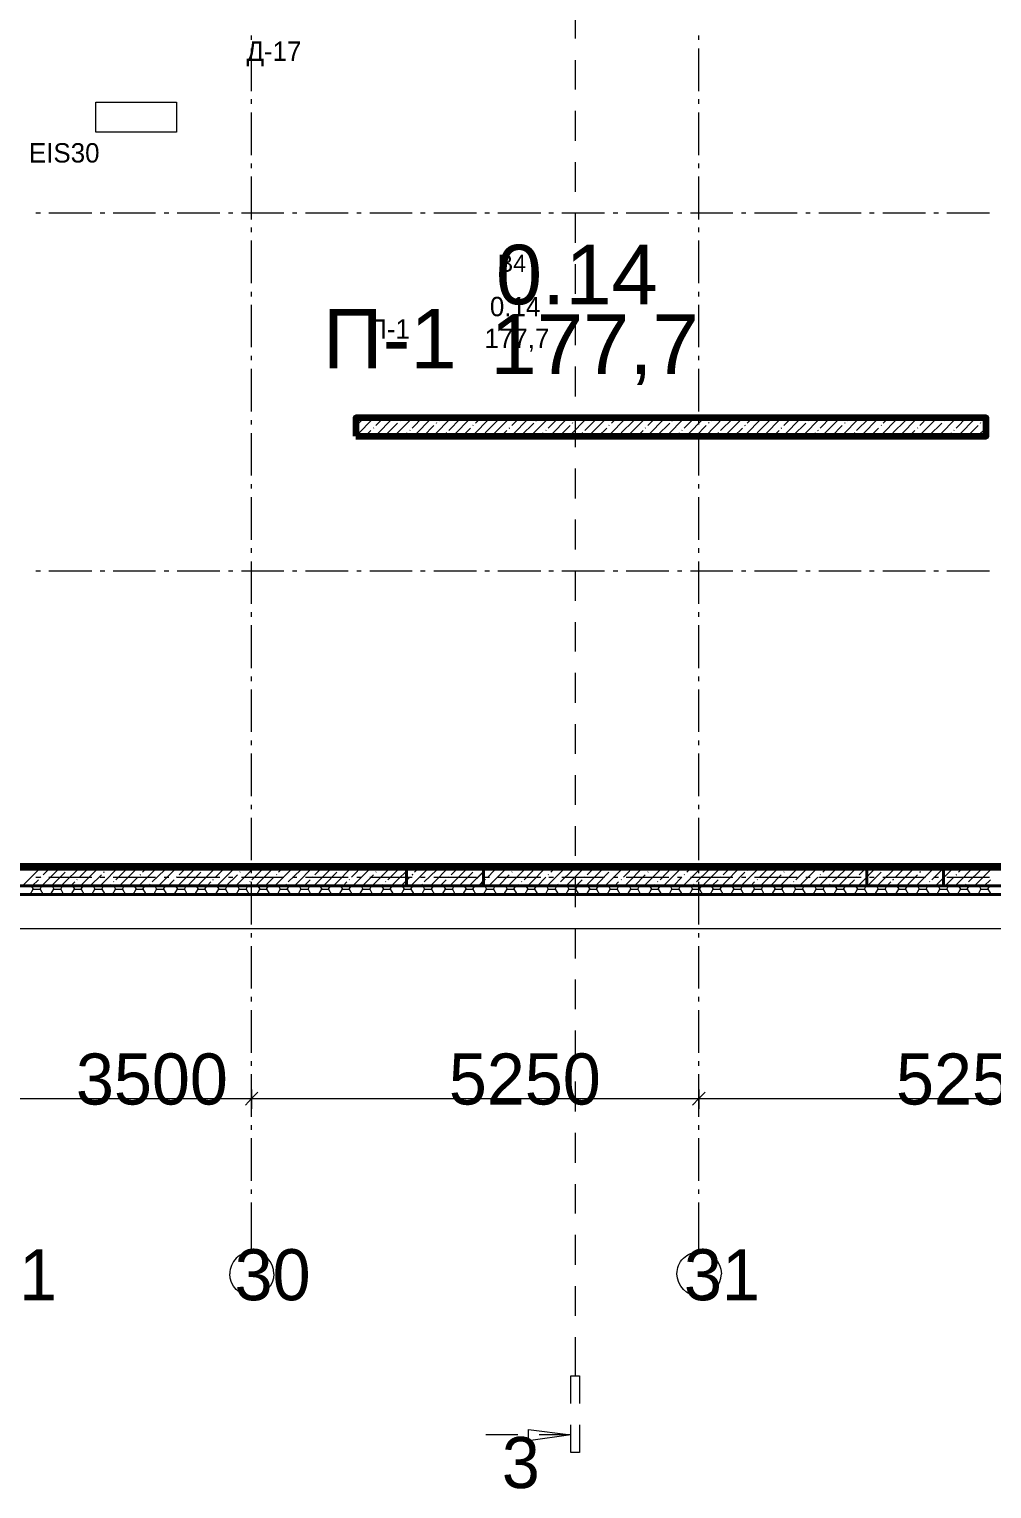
# Model space of a CAD drawing. Header units: millimetres. Extents: x -249154 to 415037, y -45458 to 354837.
# Drawn here: x -121955 to -110646, y -5676 to 11477 of the extents above; entities that cross this region are included whole.
import ezdxf

# ---------------------------------------------------------------- set-up
doc = ezdxf.new("R2010")
doc.units = ezdxf.units.MM
for name, color, linetype, lineweight in [('518 подвал шпакл базовая', 5, 'Continuous', 60), ('522 подвал шпакл финишная', 3, 'Continuous', 60), ('696 покраска подвал', 211, 'Continuous', 120)]:
    doc.layers.add(name, color=color, linetype=linetype, lineweight=lineweight)
doc.layers.add('PDF _Текст', color=7, linetype='Continuous')
doc.styles.get("Standard").update_dxf_attribs({"font": 'arial.ttf'})

msp = doc.modelspace()

# ---------------------------------------------------------------- linework, layer by layer
at = {"lineweight": 9}
for points in [[(-145261.6, 8666.1), (-141207.4, 8666.1), (-141207.4, 909.4), (-104461.4, 909.4), (-104461.4, 23425.5), (-109621.2, 23425.5), (-118310, 23425.5), (-136505.1, 23425.5), (-136505.1, 29131.9), (-145320.9, 29131.9), (-145320.9, 28729.4)], [(-127358.8, 22925.6), (-104961.2, 22925.6), (-104961.2, 1409.2), (-140716, 1409.2)], [(-115539.4, 11716.3), (-115539.4, 11368.9)], [(-119343.6, 11351.9), (-119343.6, 11402.8)], [(-114086.3, 11351.9), (-114086.3, 11402.8)], [(-119343.6, 10750.4), (-119343.6, 11250.3)], [(-114086.3, 10750.4), (-114086.3, 11250.3)], [(-115539.4, 11114.7), (-115539.4, 10767.3)], [(-119343.6, 10597.9), (-119343.6, 10653)], [(-114086.3, 10597.9), (-114086.3, 10653)], [(-119343.6, 9996.3), (-119343.6, 10496.2)], [(-115539.4, 10517.4), (-115539.4, 10165.8)], [(-114086.3, 9996.3), (-114086.3, 10496.2)], [(-119343.6, 9843.8), (-119343.6, 9898.9)], [(-115539.4, 9915.8), (-115539.4, 9564.2)], [(-114086.3, 9843.8), (-114086.3, 9898.9)], [(-119343.6, 9242.2), (-119343.6, 9746.4)], [(-114086.3, 9242.2), (-114086.3, 9746.4)], [(-121877, 9318.5), (-121821.9, 9318.5)], [(-121724.5, 9318.5), (-121220.3, 9318.5)], [(-121122.9, 9318.5), (-121067.8, 9318.5)], [(-120970.4, 9318.5), (-120470.5, 9318.5)], [(-120368.8, 9318.5), (-120313.7, 9318.5)], [(-120216.3, 9318.5), (-119716.4, 9318.5)], [(-119614.8, 9318.5), (-119563.9, 9318.5)], [(-119462.2, 9318.5), (-118962.4, 9318.5)], [(-118860.7, 9318.5), (-118809.8, 9318.5)], [(-118708.2, 9318.5), (-118208.3, 9318.5)], [(-118106.6, 9318.5), (-118055.8, 9318.5)], [(-117954.1, 9318.5), (-117454.2, 9318.5)], [(-117356.8, 9318.5), (-117301.7, 9318.5)], [(-117200, 9318.5), (-116700.1, 9318.5)], [(-116602.7, 9318.5), (-116547.6, 9318.5)], [(-116450.2, 9318.5), (-115946.1, 9318.5)], [(-115848.6, 9318.5), (-115793.6, 9318.5)], [(-115696.1, 9318.5), (-115196.2, 9318.5)], [(-115539.4, 9314.3), (-115539.4, 8966.9)], [(-115094.6, 9318.5), (-115039.5, 9318.5)], [(-114942.1, 9318.5), (-114442.2, 9318.5)], [(-114340.5, 9318.5), (-114289.7, 9318.5)], [(-114188, 9318.5), (-113688.1, 9318.5)], [(-113586.4, 9318.5), (-113535.6, 9318.5)], [(-113433.9, 9318.5), (-112934, 9318.5)], [(-112832.4, 9318.5), (-112781.5, 9318.5)], [(-112679.9, 9318.5), (-112180, 9318.5)], [(-112082.5, 9318.5), (-112027.5, 9318.5)], [(-111925.8, 9318.5), (-111425.9, 9318.5)], [(-111328.5, 9318.5), (-111273.4, 9318.5)], [(-111176, 9318.5), (-110671.8, 9318.5)], [(-119343.6, 9089.7), (-119343.6, 9144.8)], [(-114086.3, 9089.7), (-114086.3, 9144.8)], [(-119343.6, 8492.4), (-119343.6, 8992.3)], [(-114086.3, 8492.4), (-114086.3, 8992.3)], [(-115539.4, 8716.9), (-115539.4, 8365.3)], [(-119343.6, 8335.7), (-119343.6, 8390.7)], [(-119343.6, 7738.3), (-119343.6, 8238.2)], [(-114086.3, 8335.7), (-114086.3, 8390.7)], [(-114086.3, 7738.3), (-114086.3, 8238.2)], [(-115539.4, 8115.4), (-115539.4, 7763.8)], [(-119343.6, 7585.8), (-119343.6, 7636.7)], [(-114086.3, 7585.8), (-114086.3, 7636.7)], [(-119343.6, 6984.3), (-119343.6, 7484.2)], [(-115539.4, 7513.8), (-115539.4, 7162.2)], [(-114086.3, 6984.3), (-114086.3, 7484.2)], [(-119343.6, 6831.8), (-119343.6, 6882.6)], [(-118119.3, 6696.2), (-117899, 6916.5)], [(-118119.3, 6810.6), (-118055.8, 6874.1)], [(-118026.1, 6903.8), (-118021.9, 6908)], [(-117890.6, 6696.2), (-117670.3, 6916.5)], [(-117882.1, 6819.1), (-117784.7, 6916.5)], [(-117666, 6696.2), (-117445.7, 6916.5)], [(-117598.3, 6874.1), (-117594, 6878.4)], [(-117568.6, 6903.8), (-117560.1, 6916.5)], [(-117454.2, 6789.4), (-117331.4, 6916.5)], [(-117437.3, 6696.2), (-117217, 6916.5)], [(-117208.5, 6696.2), (-116988.2, 6916.5)], [(-117140.7, 6874.1), (-117102.6, 6916.5)], [(-117026.3, 6759.8), (-116886.5, 6903.8)], [(-116979.7, 6696.2), (-116759.5, 6916.5)], [(-116751, 6696.2), (-116530.7, 6916.5)], [(-116712.9, 6848.7), (-116645.1, 6916.5)], [(-116598.5, 6734.3), (-116458.7, 6874.1)], [(-116522.2, 6696.2), (-116301.9, 6916.5)], [(-116429, 6903.8), (-116424.8, 6908)], [(-116293.5, 6696.2), (-116073.2, 6916.5)], [(-116285, 6819.1), (-116187.5, 6916.5)], [(-116064.7, 6696.2), (-115844.4, 6916.5)], [(-116001.2, 6874.1), (-115996.9, 6878.4)], [(-115971.5, 6903.8), (-115958.8, 6916.5)], [(-115857.1, 6789.4), (-115730, 6916.5)], [(-115840.2, 6696.2), (-115619.9, 6916.5)], [(-115611.4, 6696.2), (-115391.1, 6916.5)], [(-115543.6, 6874.1), (-115505.5, 6916.5)], [(-115539.4, 6912.3), (-115539.4, 6564.9)], [(-115429.2, 6759.8), (-115285.2, 6903.8)], [(-115382.6, 6696.2), (-115162.4, 6916.5)], [(-115153.9, 6696.2), (-114933.6, 6916.5)], [(-115115.8, 6848.7), (-115048, 6916.5)], [(-115001.4, 6734.3), (-114857.3, 6874.1)], [(-114925.1, 6696.2), (-114704.8, 6916.5)], [(-114831.9, 6903.8), (-114823.4, 6908)], [(-114696.4, 6696.2), (-114476.1, 6916.5)], [(-114687.9, 6819.1), (-114590.4, 6916.5)], [(-114467.6, 6696.2), (-114247.3, 6916.5)], [(-114404, 6874.1), (-114395.6, 6878.4)], [(-114374.4, 6903.8), (-114361.7, 6916.5)], [(-114260, 6789.4), (-114132.9, 6916.5)], [(-114238.8, 6696.2), (-114018.5, 6916.5)], [(-114086.3, 6831.8), (-114086.3, 6882.6)], [(-114010.1, 6696.2), (-113794, 6916.5)], [(-113946.5, 6874.1), (-113904.2, 6916.5)], [(-113832.1, 6759.8), (-113688.1, 6903.8)], [(-113785.5, 6696.2), (-113565.3, 6916.5)], [(-113556.8, 6696.2), (-113336.5, 6916.5)], [(-113518.7, 6848.7), (-113450.9, 6916.5)], [(-113404.3, 6734.3), (-113260.2, 6874.1)], [(-113328, 6696.2), (-113107.7, 6916.5)], [(-113230.6, 6903.8), (-113226.3, 6908)], [(-113099.3, 6696.2), (-112879, 6916.5)], [(-113090.8, 6819.1), (-112993.3, 6916.5)], [(-112870.5, 6696.2), (-112650.2, 6916.5)], [(-112802.7, 6874.1), (-112798.5, 6878.4)], [(-112777.3, 6903.8), (-112764.6, 6916.5)], [(-112662.9, 6789.4), (-112535.8, 6916.5)], [(-112641.7, 6696.2), (-112421.4, 6916.5)], [(-112413, 6696.2), (-112192.7, 6916.5)], [(-112349.4, 6874.1), (-112307.1, 6916.5)], [(-112235, 6759.8), (-112091, 6903.8)], [(-112184.2, 6696.2), (-111963.9, 6916.5)], [(-111959.7, 6696.2), (-111739.4, 6916.5)], [(-111921.6, 6848.7), (-111853.8, 6916.5)], [(-111807.2, 6734.3), (-111663.1, 6874.1)], [(-111730.9, 6696.2), (-111510.6, 6916.5)], [(-111633.5, 6903.8), (-111629.2, 6908)], [(-111502.2, 6696.2), (-111281.9, 6916.5)], [(-111493.7, 6819.1), (-111396.2, 6916.5)], [(-111273.4, 6696.2), (-111053.1, 6916.5)], [(-111205.6, 6874.1), (-111201.4, 6878.4)], [(-111180.2, 6903.8), (-111167.5, 6916.5)], [(-111065.8, 6789.4), (-110938.7, 6916.5)], [(-111044.6, 6696.2), (-110824.3, 6916.5)], [(-110748.1, 6874.1), (-110714.2, 6908)], [(-119343.6, 6230.2), (-119343.6, 6730.1)], [(-118004.9, 6696.2), (-117941.4, 6759.8)], [(-117911.7, 6789.4), (-117907.5, 6793.6)], [(-117767.7, 6704.7), (-117627.9, 6848.7)], [(-117551.7, 6696.2), (-117513.5, 6734.3)], [(-117483.9, 6759.8), (-117479.6, 6764)], [(-117322.9, 6696.2), (-117200, 6819.1)], [(-117170.4, 6848.7), (-117166.1, 6853)], [(-117094.1, 6696.2), (-117085.7, 6704.7)], [(-117056, 6734.3), (-117051.8, 6738.6)], [(-116865.4, 6696.2), (-116772.2, 6789.4)], [(-116742.5, 6819.1), (-116738.3, 6823.3)], [(-116628.1, 6704.7), (-116623.9, 6708.9)], [(-116407.8, 6696.2), (-116344.3, 6759.8)], [(-116314.6, 6789.4), (-116310.4, 6793.6)], [(-116170.6, 6704.7), (-116026.6, 6848.7)], [(-115950.3, 6696.2), (-115916.4, 6734.3)], [(-115886.8, 6759.8), (-115882.5, 6764)], [(-115725.8, 6696.2), (-115598.7, 6819.1)], [(-115573.3, 6848.7), (-115569, 6853)], [(-115497, 6696.2), (-115488.6, 6704.7)], [(-115458.9, 6734.3), (-115454.7, 6738.6)], [(-115268.3, 6696.2), (-115170.8, 6789.4)], [(-115145.4, 6819.1), (-115141.2, 6823.3)], [(-115031, 6704.7), (-115026.8, 6708.9)], [(-114810.7, 6696.2), (-114743, 6759.8)], [(-114717.5, 6789.4), (-114713.3, 6793.6)], [(-114573.5, 6704.7), (-114429.5, 6848.7)], [(-114353.2, 6696.2), (-114315.1, 6734.3)], [(-114289.7, 6759.8), (-114285.4, 6764)], [(-114124.5, 6696.2), (-114001.6, 6819.1)], [(-114086.3, 6230.2), (-114086.3, 6730.1)], [(-113976.2, 6848.7), (-113967.7, 6853)], [(-113899.9, 6696.2), (-113887.2, 6704.7)], [(-113861.8, 6734.3), (-113853.3, 6738.6)], [(-113671.2, 6696.2), (-113573.7, 6789.4)], [(-113548.3, 6819.1), (-113539.8, 6823.3)], [(-113433.9, 6704.7), (-113425.5, 6708.9)], [(-113213.6, 6696.2), (-113145.9, 6759.8)], [(-113120.4, 6789.4), (-113112, 6793.6)], [(-112976.4, 6704.7), (-112832.4, 6848.7)], [(-112756.1, 6696.2), (-112718, 6734.3)], [(-112688.3, 6759.8), (-112684.1, 6764)], [(-112527.3, 6696.2), (-112404.5, 6819.1)], [(-112374.8, 6848.7), (-112370.6, 6853)], [(-112298.6, 6696.2), (-112290.1, 6704.7)], [(-112260.5, 6734.3), (-112256.2, 6738.6)], [(-112069.8, 6696.2), (-111976.6, 6789.4)], [(-111947, 6819.1), (-111942.7, 6823.3)], [(-111832.6, 6704.7), (-111828.4, 6708.9)], [(-111616.5, 6696.2), (-111548.8, 6759.8)], [(-111519.1, 6789.4), (-111514.9, 6793.6)], [(-111379.3, 6704.7), (-111235.3, 6848.7)], [(-111159, 6696.2), (-111120.9, 6734.3)], [(-111091.2, 6759.8), (-111087, 6764)], [(-110930.2, 6696.2), (-110807.4, 6819.1)], [(-110815.9, 6696.2), (-110714.2, 6793.6)], [(-110777.7, 6848.7), (-110773.5, 6853)], [(-115539.4, 6314.9), (-115539.4, 5963.3)], [(-119343.6, 6077.7), (-119343.6, 6128.5)], [(-114086.3, 6077.7), (-114086.3, 6128.5)], [(-119343.6, 5476.1), (-119343.6, 5976)], [(-114086.3, 5476.1), (-114086.3, 5976)], [(-115539.4, 5713.4), (-115539.4, 5361.8)], [(-119343.6, 5323.6), (-119343.6, 5378.7)], [(-114086.3, 5323.6), (-114086.3, 5378.7)], [(-119343.6, 4722.1), (-119343.6, 5222)], [(-114086.3, 4722.1), (-114086.3, 5222)], [(-121877, 5111.8), (-121821.9, 5111.8)], [(-121724.5, 5111.8), (-121220.3, 5111.8)], [(-121122.9, 5111.8), (-121067.8, 5111.8)], [(-120970.4, 5111.8), (-120470.5, 5111.8)], [(-120368.8, 5111.8), (-120313.7, 5111.8)], [(-120216.3, 5111.8), (-119716.4, 5111.8)], [(-119614.8, 5111.8), (-119563.9, 5111.8)], [(-119462.2, 5111.8), (-118962.4, 5111.8)], [(-118860.7, 5111.8), (-118809.8, 5111.8)], [(-118708.2, 5111.8), (-118208.3, 5111.8)], [(-118106.6, 5111.8), (-118055.8, 5111.8)], [(-117954.1, 5111.8), (-117454.2, 5111.8)], [(-117356.8, 5111.8), (-117301.7, 5111.8)], [(-117200, 5111.8), (-116700.1, 5111.8)], [(-116602.7, 5111.8), (-116547.6, 5111.8)], [(-116450.2, 5111.8), (-115946.1, 5111.8)], [(-115848.6, 5111.8), (-115793.6, 5111.8)], [(-115696.1, 5111.8), (-115196.2, 5111.8)], [(-115539.4, 5111.8), (-115539.4, 4760.2)], [(-115094.6, 5111.8), (-115039.5, 5111.8)], [(-114942.1, 5111.8), (-114442.2, 5111.8)], [(-114340.5, 5111.8), (-114289.7, 5111.8)], [(-114188, 5111.8), (-113688.1, 5111.8)], [(-113586.4, 5111.8), (-113535.6, 5111.8)], [(-113433.9, 5111.8), (-112934, 5111.8)], [(-112832.4, 5111.8), (-112781.5, 5111.8)], [(-112679.9, 5111.8), (-112180, 5111.8)], [(-112082.5, 5111.8), (-112027.5, 5111.8)], [(-111925.8, 5111.8), (-111425.9, 5111.8)], [(-111328.5, 5111.8), (-111273.4, 5111.8)], [(-111176, 5111.8), (-110671.8, 5111.8)], [(-119343.6, 4569.6), (-119343.6, 4624.6)], [(-119343.6, 3968), (-119343.6, 4472.1)], [(-115539.4, 4510.3), (-115539.4, 4162.9)], [(-114086.3, 4569.6), (-114086.3, 4624.6)], [(-114086.3, 3968), (-114086.3, 4472.1)], [(-119343.6, 3815.5), (-119343.6, 3870.6)], [(-115539.4, 3912.9), (-115539.4, 3561.3)], [(-114086.3, 3815.5), (-114086.3, 3870.6)], [(-119343.6, 3218.2), (-119343.6, 3718.1)], [(-114086.3, 3218.2), (-114086.3, 3718.1)], [(-115539.4, 3311.4), (-115539.4, 2959.8)], [(-119343.6, 3061.4), (-119343.6, 3116.5)], [(-114086.3, 3061.4), (-114086.3, 3116.5)], [(-119343.6, 2464.1), (-119343.6, 2964)], [(-114086.3, 2464.1), (-114086.3, 2964)], [(-115539.4, 2709.8), (-115539.4, 2362.4)], [(-119343.6, 2311.6), (-119343.6, 2362.4)], [(-114086.3, 2311.6), (-114086.3, 2362.4)], [(-119343.6, 1710), (-119343.6, 2209.9)], [(-115539.4, 2112.5), (-115539.4, 1760.9)], [(-114086.3, 1710), (-114086.3, 2209.9)], [(-121783.8, 1659.2), (-122033.7, 1409.2), (-122025.2, 1422)], [(-121936.3, 1625.3), (-121932, 1629.5)], [(-121906.6, 1655), (-121898.1, 1659.2)], [(-121804.9, 1409.2), (-121555, 1659.2)], [(-121792.2, 1540.6), (-121669.4, 1659.2)], [(-121677.9, 1426.2), (-121533.8, 1570.2)], [(-121580.4, 1409.2), (-121326.2, 1659.2)], [(-121508.4, 1595.6), (-121504.2, 1599.9)], [(-121478.7, 1625.3), (-121440.6, 1659.2)], [(-121364.4, 1510.9), (-121220.3, 1655)], [(-121351.7, 1409.2), (-121101.7, 1659.2)], [(-121122.9, 1409.2), (-120872.9, 1659.2)], [(-121080.5, 1570.2), (-121072.1, 1574.5)], [(-121050.9, 1595.6), (-120987.3, 1659.2)], [(-120936.5, 1481.3), (-120792.5, 1625.3)], [(-120894.1, 1409.2), (-120644.2, 1659.2)], [(-120767, 1655), (-120758.6, 1659.2)], [(-120665.4, 1409.2), (-120415.4, 1659.2)], [(-120652.7, 1540.6), (-120644.2, 1544.8)], [(-120623, 1570.2), (-120529.8, 1659.2)], [(-120508.6, 1455.8), (-120364.6, 1595.6)], [(-120436.6, 1409.2), (-120186.7, 1659.2)], [(-120334.9, 1625.3), (-120330.7, 1629.5)], [(-120309.5, 1655), (-120301, 1659.2)], [(-120207.8, 1409.2), (-119957.9, 1659.2)], [(-120195.1, 1540.6), (-120072.3, 1659.2)], [(-120080.7, 1426.2), (-119936.7, 1570.2)], [(-119979.1, 1409.2), (-119729.1, 1659.2)], [(-119907.1, 1595.6), (-119902.8, 1599.9)], [(-119881.6, 1625.3), (-119843.5, 1659.2)], [(-119767.3, 1510.9), (-119623.2, 1655)], [(-119750.3, 1409.2), (-119500.4, 1659.2)], [(-119525.8, 1409.2), (-119275.8, 1659.2)], [(-119479.2, 1570.2), (-119475, 1574.5)], [(-119453.8, 1595.6), (-119386, 1659.2)], [(-119343.6, 1557.5), (-119343.6, 1608.4)], [(-119339.4, 1481.3), (-119195.4, 1625.3)], [(-119297, 1409.2), (-119047.1, 1659.2)], [(-119165.7, 1655), (-119161.5, 1659.2)], [(-119068.3, 1409.2), (-118818.3, 1659.2)], [(-119051.3, 1540.6), (-119047.1, 1544.8)], [(-119025.9, 1570.2), (-118932.7, 1659.2)], [(-118911.5, 1455.8), (-118767.5, 1595.6)], [(-118839.5, 1409.2), (-118589.6, 1659.2)], [(-118737.8, 1625.3), (-118733.6, 1629.5)], [(-118712.4, 1655), (-118703.9, 1659.2)], [(-118610.7, 1409.2), (-118360.8, 1659.2)], [(-118598, 1540.6), (-118475.2, 1659.2)], [(-118483.6, 1426.2), (-118339.6, 1570.2)], [(-118382, 1409.2), (-118132, 1659.2)], [(-118310, 1595.6), (-118305.7, 1599.9)], [(-118284.5, 1625.3), (-118246.4, 1659.2)], [(-118170.2, 1510.9), (-118026.1, 1655)], [(-118153.2, 1409.2), (-117903.3, 1659.2)], [(-117924.5, 1409.2), (-117674.5, 1659.2)], [(-117882.1, 1570.2), (-117877.9, 1574.5)], [(-117856.7, 1595.6), (-117788.9, 1659.2)], [(-117742.3, 1481.3), (-117598.3, 1625.3)], [(-117522, 1587.2), (-117445.7, 1659.2), (-117699.9, 1409.2)], [(-117568.6, 1655), (-117564.4, 1659.2)], [(-116534.9, 1659.2), (-116784.9, 1409.2), (-116619.7, 1574.5)], [(-116568.8, 1510.9), (-116429, 1655)], [(-116556.1, 1409.2), (-116306.2, 1659.2)], [(-116327.3, 1409.2), (-116077.4, 1659.2)], [(-116285, 1570.2), (-116280.7, 1574.5)], [(-116255.3, 1595.6), (-116191.8, 1659.2)], [(-116140.9, 1481.3), (-116001.2, 1625.3)], [(-116098.6, 1409.2), (-115848.6, 1659.2)], [(-115971.5, 1655), (-115967.3, 1659.2)], [(-115869.8, 1409.2), (-115619.9, 1659.2)], [(-115857.1, 1540.6), (-115852.9, 1544.8)], [(-115827.5, 1570.2), (-115734.3, 1659.2)], [(-115713.1, 1455.8), (-115573.3, 1595.6)], [(-115645.3, 1409.2), (-115395.4, 1659.2)], [(-115543.6, 1625.3), (-115539.4, 1629.5)], [(-115514, 1655), (-115505.5, 1659.2)], [(-115416.5, 1409.2), (-115166.6, 1659.2)], [(-115399.6, 1540.6), (-115281, 1659.2)], [(-115285.2, 1426.2), (-115145.4, 1570.2)], [(-115187.8, 1409.2), (-114937.8, 1659.2)], [(-115115.8, 1595.6), (-115111.5, 1599.9)], [(-115086.1, 1625.3), (-115052.2, 1659.2)], [(-114971.7, 1510.9), (-114831.9, 1655)], [(-114959, 1409.2), (-114709.1, 1659.2)], [(-114730.2, 1409.2), (-114480.3, 1659.2)], [(-114687.9, 1570.2), (-114683.6, 1574.5)], [(-114658.2, 1595.6), (-114594.7, 1659.2)], [(-114543.8, 1481.3), (-114404, 1625.3)], [(-114501.5, 1409.2), (-114251.5, 1659.2)], [(-114374.4, 1655), (-114370.2, 1659.2)], [(-114272.7, 1409.2), (-114022.8, 1659.2)], [(-114260, 1540.6), (-114255.8, 1544.8)], [(-114230.4, 1570.2), (-114137.2, 1659.2)], [(-114116, 1455.8), (-113976.2, 1595.6)], [(-114086.3, 1557.5), (-114086.3, 1608.4)], [(-114044, 1409.2), (-113794, 1659.2)], [(-113946.5, 1625.3), (-113942.3, 1629.5)], [(-113916.9, 1655), (-113908.4, 1659.2)], [(-113819.4, 1409.2), (-113569.5, 1659.2)], [(-113802.5, 1540.6), (-113679.6, 1659.2)], [(-113688.1, 1426.2), (-113548.3, 1570.2)], [(-113590.7, 1409.2), (-113340.7, 1659.2)], [(-113518.7, 1595.6), (-113514.4, 1599.9)], [(-113489, 1625.3), (-113455.1, 1659.2)], [(-113374.6, 1510.9), (-113230.6, 1655)], [(-113361.9, 1409.2), (-113112, 1659.2)], [(-113133.1, 1409.2), (-112883.2, 1659.2)], [(-113090.8, 1570.2), (-113086.5, 1574.5)], [(-113061.1, 1595.6), (-112997.6, 1659.2)], [(-112946.7, 1481.3), (-112802.7, 1625.3)], [(-112904.4, 1409.2), (-112654.4, 1659.2)], [(-112777.3, 1655), (-112773.1, 1659.2)], [(-112675.6, 1409.2), (-112425.7, 1659.2)], [(-112662.9, 1540.6), (-112658.7, 1544.8)], [(-112633.3, 1570.2), (-112540.1, 1659.2)], [(-112518.9, 1455.8), (-112374.8, 1595.6)], [(-112446.9, 1409.2), (-112196.9, 1659.2)], [(-112349.4, 1625.3), (-112345.2, 1629.5)], [(-112319.8, 1655), (-112311.3, 1659.2)], [(-112116.4, 1515.2), (-111968.2, 1659.2), (-112218.1, 1409.2)], [(-112116.4, 1629.5), (-112082.5, 1659.2), (-112205.4, 1540.6)], [(-111205.6, 1625.3), (-111349.6, 1481.3), (-111214.1, 1616.8)], [(-111057.3, 1659.2), (-111307.3, 1409.2), (-111214.1, 1502.4)], [(-111180.2, 1655), (-111171.7, 1659.2)], [(-111078.5, 1409.2), (-110828.6, 1659.2)], [(-111065.8, 1540.6), (-111057.3, 1544.8)], [(-111036.2, 1570.2), (-110943, 1659.2)], [(-110921.8, 1455.8), (-110777.7, 1595.6)], [(-110849.8, 1409.2), (-110599.8, 1659.2)], [(-110748.1, 1625.3), (-110743.8, 1629.5)], [(-110722.7, 1655), (-110714.2, 1659.2)], [(-121932, 1409.2), (-121906.6, 1371.1), (-121826.1, 1371.1), (-121792.2, 1307.6)], [(-121919.3, 1409.2), (-121847.3, 1481.3)], [(-121877, 1510.9), (-121821.9, 1510.9)], [(-121826.1, 1371.1), (-121804.9, 1409.2)], [(-121821.9, 1510.9), (-121817.6, 1515.2)], [(-121724.5, 1510.9), (-121220.3, 1510.9)], [(-121686.3, 1409.2), (-121665.1, 1371.1), (-121584.7, 1371.1), (-121550.8, 1307.6)], [(-121584.7, 1371.1), (-121563.5, 1409.2)], [(-121466, 1409.2), (-121419.4, 1455.8)], [(-121444.9, 1409.2), (-121423.7, 1371.1), (-121343.2, 1371.1), (-121309.3, 1307.6)], [(-121394, 1481.3), (-121389.8, 1485.5)], [(-121343.2, 1371.1), (-121322, 1409.2)], [(-121237.3, 1409.2), (-121105.9, 1540.6)], [(-121203.4, 1409.2), (-121182.2, 1371.1), (-121101.7, 1371.1), (-121063.6, 1307.6)], [(-121122.9, 1510.9), (-121067.8, 1510.9)], [(-121101.7, 1371.1), (-121080.5, 1409.2)], [(-121008.5, 1409.2), (-120991.6, 1426.2)], [(-120970.4, 1510.9), (-120470.5, 1510.9)], [(-120966.1, 1455.8), (-120961.9, 1460.1)], [(-120961.9, 1409.2), (-120940.7, 1371.1), (-120860.2, 1371.1), (-120822.1, 1307.6)], [(-120860.2, 1371.1), (-120839.1, 1409.2)], [(-120779.7, 1409.2), (-120678.1, 1510.9)], [(-120720.4, 1409.2), (-120699.3, 1371.1), (-120618.8, 1371.1), (-120580.6, 1307.6)], [(-120618.8, 1371.1), (-120597.6, 1409.2)], [(-120538.3, 1426.2), (-120534, 1430.4)], [(-120479, 1409.2), (-120457.8, 1371.1), (-120377.3, 1371.1), (-120339.2, 1307.6)], [(-120377.3, 1371.1), (-120351.9, 1409.2)], [(-120368.8, 1510.9), (-120313.7, 1510.9)], [(-120322.2, 1409.2), (-120250.2, 1481.3)], [(-120237.5, 1409.2), (-120212.1, 1371.1), (-120131.6, 1371.1), (-120097.7, 1307.6)], [(-120224.8, 1510.9), (-120216.3, 1515.2)], [(-120216.3, 1510.9), (-119716.4, 1510.9)], [(-120131.6, 1371.1), (-120110.4, 1409.2)], [(-119991.8, 1409.2), (-119970.6, 1371.1), (-119890.1, 1371.1), (-119856.2, 1307.6)], [(-119890.1, 1371.1), (-119868.9, 1409.2)], [(-119864.7, 1409.2), (-119822.3, 1455.8)], [(-119796.9, 1481.3), (-119788.4, 1485.5)], [(-119750.3, 1409.2), (-119729.1, 1371.1), (-119648.6, 1371.1), (-119614.8, 1307.6)], [(-119648.6, 1371.1), (-119627.5, 1409.2)], [(-119640.2, 1409.2), (-119508.8, 1540.6)], [(-119614.8, 1510.9), (-119563.9, 1510.9)], [(-119508.8, 1409.2), (-119487.7, 1371.1), (-119407.2, 1371.1), (-119369, 1307.6)], [(-119462.2, 1510.9), (-118962.4, 1510.9)], [(-119411.4, 1409.2), (-119394.5, 1426.2)], [(-119407.2, 1371.1), (-119386, 1409.2)], [(-119364.8, 1455.8), (-119360.6, 1460.1)], [(-119343.6, 956), (-119343.6, 1455.8)], [(-119267.4, 1409.2), (-119246.2, 1371.1), (-119165.7, 1371.1), (-119127.6, 1307.6)], [(-119182.6, 1409.2), (-119081, 1510.9)], [(-119165.7, 1371.1), (-119144.5, 1409.2)], [(-119025.9, 1409.2), (-119004.7, 1371.1), (-118924.2, 1371.1), (-118886.1, 1307.6)], [(-118936.9, 1426.2), (-118932.7, 1430.4)], [(-118924.2, 1371.1), (-118898.8, 1409.2)], [(-118860.7, 1510.9), (-118809.8, 1510.9)], [(-118784.4, 1409.2), (-118763.2, 1371.1), (-118678.5, 1371.1), (-118644.6, 1307.6)], [(-118725.1, 1409.2), (-118653.1, 1481.3)], [(-118708.2, 1510.9), (-118208.3, 1510.9)], [(-118678.5, 1371.1), (-118657.3, 1409.2)], [(-118623.4, 1510.9), (-118619.2, 1515.2)], [(-118543, 1409.2), (-118517.5, 1371.1), (-118437, 1371.1), (-118403.2, 1307.6)], [(-118437, 1371.1), (-118415.9, 1409.2)], [(-118297.2, 1409.2), (-118276.1, 1371.1), (-118195.6, 1371.1), (-118161.7, 1307.6)], [(-118267.6, 1409.2), (-118225.2, 1455.8)], [(-118195.6, 1481.3), (-118191.3, 1485.5)], [(-118195.6, 1371.1), (-118174.4, 1409.2)], [(-118106.6, 1510.9), (-118055.8, 1510.9)], [(-118055.8, 1409.2), (-118034.6, 1371.1), (-117954.1, 1371.1), (-117920.2, 1307.6)], [(-118038.8, 1409.2), (-117911.7, 1540.6)], [(-117954.1, 1510.9), (-117454.2, 1510.9)], [(-117954.1, 1371.1), (-117932.9, 1409.2)], [(-117814.3, 1409.2), (-117793.1, 1371.1), (-117712.6, 1371.1), (-117674.5, 1307.6)], [(-117810.1, 1409.2), (-117797.4, 1426.2)], [(-117767.7, 1455.8), (-117763.5, 1460.1)], [(-117712.6, 1371.1), (-117691.5, 1409.2)], [(-117522, 1472.8), (-117483.9, 1510.9), (-117585.5, 1409.2)], [(-117572.8, 1409.2), (-117551.7, 1371.1), (-117471.2, 1371.1), (-117433, 1307.6)], [(-117471.2, 1371.1), (-117450, 1409.2)], [(-117356.8, 1510.9), (-117301.7, 1510.9)], [(-117331.4, 1409.2), (-117310.2, 1371.1), (-117229.7, 1371.1), (-117191.6, 1307.6)], [(-117229.7, 1371.1), (-117204.3, 1409.2)], [(-117200, 1510.9), (-116700.1, 1510.9)], [(-117089.9, 1409.2), (-117064.5, 1371.1), (-116984, 1371.1), (-116950.1, 1307.6)], [(-116984, 1371.1), (-116962.8, 1409.2)], [(-116844.2, 1409.2), (-116823, 1371.1), (-116742.5, 1371.1), (-116708.6, 1307.6)], [(-116742.5, 1371.1), (-116721.3, 1409.2)], [(-116602.7, 1510.9), (-116547.6, 1510.9)], [(-116602.7, 1409.2), (-116581.5, 1371.1), (-116501, 1371.1), (-116467.1, 1307.6)], [(-116598.5, 1481.3), (-116594.2, 1485.5)], [(-116501, 1371.1), (-116479.9, 1409.2)], [(-116450.2, 1510.9), (-115946.1, 1510.9)], [(-116441.7, 1409.2), (-116314.6, 1540.6)], [(-116361.2, 1409.2), (-116340.1, 1371.1), (-116259.6, 1371.1), (-116221.4, 1307.6)], [(-116259.6, 1371.1), (-116238.4, 1409.2)], [(-116213, 1409.2), (-116200.3, 1426.2)], [(-116170.6, 1455.8), (-116166.4, 1460.1)], [(-116119.8, 1409.2), (-116098.6, 1371.1), (-116018.1, 1371.1), (-115980, 1307.6)], [(-116018.1, 1371.1), (-115996.9, 1409.2)], [(-115984.2, 1409.2), (-115886.8, 1510.9)], [(-115878.3, 1409.2), (-115857.1, 1371.1), (-115776.6, 1371.1), (-115738.5, 1307.6)], [(-115848.6, 1510.9), (-115793.6, 1510.9)], [(-115776.6, 1371.1), (-115755.4, 1409.2)], [(-115742.7, 1426.2), (-115738.5, 1430.4)], [(-115696.1, 1510.9), (-115196.2, 1510.9)], [(-115636.8, 1409.2), (-115615.6, 1371.1), (-115535.2, 1371.1), (-115497, 1307.6)], [(-115539.4, 1510.9), (-115539.4, 1159.3)], [(-115535.2, 1371.1), (-115509.7, 1409.2)], [(-115530.9, 1409.2), (-115458.9, 1481.3)], [(-115429.2, 1510.9), (-115425, 1515.2)], [(-115395.4, 1409.2), (-115369.9, 1371.1), (-115289.4, 1371.1), (-115255.6, 1307.6)], [(-115289.4, 1371.1), (-115268.3, 1409.2)], [(-115149.6, 1409.2), (-115128.5, 1371.1), (-115048, 1371.1), (-115014.1, 1307.6)], [(-115094.6, 1510.9), (-115039.5, 1510.9)], [(-115073.4, 1409.2), (-115031, 1455.8)], [(-115048, 1371.1), (-115026.8, 1409.2)], [(-115001.4, 1481.3), (-114997.1, 1485.5)], [(-114942.1, 1510.9), (-114442.2, 1510.9)], [(-114908.2, 1409.2), (-114887, 1371.1), (-114806.5, 1371.1), (-114772.6, 1307.6)], [(-114844.6, 1409.2), (-114717.5, 1540.6)], [(-114806.5, 1371.1), (-114785.3, 1409.2)], [(-114666.7, 1409.2), (-114645.5, 1371.1), (-114565, 1371.1), (-114526.9, 1307.6)], [(-114615.9, 1409.2), (-114603.2, 1426.2)], [(-114573.5, 1455.8), (-114569.3, 1460.1)], [(-114565, 1371.1), (-114543.8, 1409.2)], [(-114425.2, 1409.2), (-114404, 1371.1), (-114323.6, 1371.1), (-114285.4, 1307.6)], [(-114387.1, 1409.2), (-114289.7, 1510.9)], [(-114340.5, 1510.9), (-114289.7, 1510.9)], [(-114323.6, 1371.1), (-114302.4, 1409.2)], [(-114188, 1510.9), (-113688.1, 1510.9)], [(-114183.8, 1409.2), (-114162.6, 1371.1), (-114082.1, 1371.1), (-114044, 1307.6)], [(-114145.6, 1426.2), (-114141.4, 1430.4)], [(-114086.3, 956), (-114086.3, 1455.8)], [(-114082.1, 1371.1), (-114056.7, 1409.2)], [(-113942.3, 1409.2), (-113921.1, 1371.1), (-113836.4, 1371.1), (-113802.5, 1307.6)], [(-113933.8, 1409.2), (-113861.8, 1481.3)], [(-113836.4, 1371.1), (-113815.2, 1409.2)], [(-113832.1, 1510.9), (-113827.9, 1515.2)], [(-113700.8, 1409.2), (-113675.4, 1371.1), (-113594.9, 1371.1), (-113561, 1307.6)], [(-113594.9, 1371.1), (-113573.7, 1409.2)], [(-113586.4, 1510.9), (-113535.6, 1510.9)], [(-113476.3, 1409.2), (-113433.9, 1455.8)], [(-113455.1, 1409.2), (-113433.9, 1371.1), (-113353.4, 1371.1), (-113319.5, 1307.6)], [(-113433.9, 1510.9), (-112934, 1510.9)], [(-113404.3, 1481.3), (-113400, 1485.5)], [(-113353.4, 1371.1), (-113332.3, 1409.2)], [(-113247.5, 1409.2), (-113120.4, 1540.6)], [(-113213.6, 1409.2), (-113192.5, 1371.1), (-113112, 1371.1), (-113078.1, 1307.6)], [(-113112, 1371.1), (-113090.8, 1409.2)], [(-113018.8, 1409.2), (-113006.1, 1426.2)], [(-112976.4, 1455.8), (-112972.2, 1460.1)], [(-112972.2, 1409.2), (-112951, 1371.1), (-112870.5, 1371.1), (-112832.4, 1307.6)], [(-112870.5, 1371.1), (-112849.3, 1409.2)], [(-112832.4, 1510.9), (-112781.5, 1510.9)], [(-112790, 1409.2), (-112688.3, 1510.9)], [(-112730.7, 1409.2), (-112709.5, 1371.1), (-112629, 1371.1), (-112590.9, 1307.6)], [(-112679.9, 1510.9), (-112180, 1510.9)], [(-112629, 1371.1), (-112607.8, 1409.2)], [(-112548.5, 1426.2), (-112544.3, 1430.4)], [(-112489.2, 1409.2), (-112468, 1371.1), (-112387.5, 1371.1), (-112349.4, 1307.6)], [(-112387.5, 1371.1), (-112362.1, 1409.2)], [(-112332.5, 1409.2), (-112260.5, 1481.3)], [(-112247.8, 1409.2), (-112222.3, 1371.1), (-112141.8, 1371.1), (-112108, 1307.6)], [(-112235, 1510.9), (-112230.8, 1515.2)], [(-112141.8, 1371.1), (-112120.7, 1409.2)], [(-112082.5, 1510.9), (-112027.5, 1510.9)], [(-112002, 1409.2), (-111980.9, 1371.1), (-111900.4, 1371.1), (-111866.5, 1307.6)], [(-111925.8, 1510.9), (-111425.9, 1510.9)], [(-111900.4, 1371.1), (-111879.2, 1409.2)], [(-111760.6, 1409.2), (-111739.4, 1371.1), (-111658.9, 1371.1), (-111625, 1307.6)], [(-111658.9, 1371.1), (-111637.7, 1409.2)], [(-111519.1, 1409.2), (-111497.9, 1371.1), (-111417.4, 1371.1), (-111379.3, 1307.6)], [(-111417.4, 1371.1), (-111396.2, 1409.2)], [(-111328.5, 1510.9), (-111273.4, 1510.9)], [(-111277.6, 1409.2), (-111256.4, 1371.1), (-111176, 1371.1), (-111137.8, 1307.6)], [(-111192.9, 1409.2), (-111091.2, 1510.9)], [(-111176, 1510.9), (-110671.8, 1510.9)], [(-111176, 1371.1), (-111154.8, 1409.2)], [(-111036.2, 1409.2), (-111015, 1371.1), (-110934.5, 1371.1), (-110896.4, 1307.6)], [(-110951.4, 1426.2), (-110947.2, 1430.4)], [(-110934.5, 1371.1), (-110913.3, 1409.2)], [(-110794.7, 1409.2), (-110773.5, 1371.1), (-110693, 1371.1), (-110654.9, 1307.6)], [(-110735.4, 1409.2), (-110663.4, 1481.3)], [(-110693, 1371.1), (-110667.6, 1409.2)], [(-121944.7, 1307.6), (-121906.6, 1371.1)], [(-121703.3, 1307.6), (-121665.1, 1371.1)], [(-121461.8, 1307.6), (-121423.7, 1371.1)], [(-121220.3, 1307.6), (-121182.2, 1371.1)], [(-120974.6, 1307.6), (-120940.7, 1371.1)], [(-120733.1, 1307.6), (-120699.3, 1371.1)], [(-120491.7, 1307.6), (-120457.8, 1371.1)], [(-120250.2, 1307.6), (-120212.1, 1371.1)], [(-120008.7, 1307.6), (-119970.6, 1371.1)], [(-119767.3, 1307.6), (-119729.1, 1371.1)], [(-119521.6, 1307.6), (-119487.7, 1371.1)], [(-119280.1, 1307.6), (-119246.2, 1371.1)], [(-119038.6, 1307.6), (-119004.7, 1371.1)], [(-118797.1, 1307.6), (-118763.2, 1371.1)], [(-118555.7, 1307.6), (-118517.5, 1371.1)], [(-118314.2, 1307.6), (-118276.1, 1371.1)], [(-118072.7, 1307.6), (-118034.6, 1371.1)], [(-117827, 1307.6), (-117793.1, 1371.1)], [(-117585.5, 1307.6), (-117551.7, 1371.1)], [(-117344.1, 1307.6), (-117310.2, 1371.1)], [(-117102.6, 1307.6), (-117064.5, 1371.1)], [(-116861.1, 1307.6), (-116823, 1371.1)], [(-116619.7, 1307.6), (-116581.5, 1371.1)], [(-116378.2, 1307.6), (-116340.1, 1371.1)], [(-116132.5, 1307.6), (-116098.6, 1371.1)], [(-115891, 1307.6), (-115857.1, 1371.1)], [(-115649.5, 1307.6), (-115615.6, 1371.1)], [(-115408.1, 1307.6), (-115369.9, 1371.1)], [(-115166.6, 1307.6), (-115128.5, 1371.1)], [(-114925.1, 1307.6), (-114887, 1371.1)], [(-114679.4, 1307.6), (-114645.5, 1371.1)], [(-114437.9, 1307.6), (-114404, 1371.1)], [(-114196.5, 1307.6), (-114162.6, 1371.1)], [(-113955, 1307.6), (-113921.1, 1371.1)], [(-113713.5, 1307.6), (-113675.4, 1371.1)], [(-113472.1, 1307.6), (-113433.9, 1371.1)], [(-113230.6, 1307.6), (-113192.5, 1371.1)], [(-112984.9, 1307.6), (-112951, 1371.1)], [(-112743.4, 1307.6), (-112709.5, 1371.1)], [(-112501.9, 1307.6), (-112468, 1371.1)], [(-112260.5, 1307.6), (-112222.3, 1371.1)], [(-112019, 1307.6), (-111980.9, 1371.1)], [(-111777.5, 1307.6), (-111739.4, 1371.1)], [(-111536, 1307.6), (-111497.9, 1371.1)], [(-111290.3, 1307.6), (-111256.4, 1371.1)], [(-111048.9, 1307.6), (-111015, 1371.1)], [(-110807.4, 1307.6), (-110773.5, 1371.1)], [(-115539.4, 909.4), (-115539.4, 557.7)], [(-119343.6, 803.5), (-119343.6, 854.3)], [(-119343.6, 201.9), (-119343.6, 701.8)], [(-114086.3, 803.5), (-114086.3, 854.3)], [(-114086.3, 201.9), (-114086.3, 701.8)], [(-115539.4, 307.8), (-115539.4, -39.6)], [(-119343.6, 49.4), (-119343.6, 104.5)], [(-114086.3, 49.4), (-114086.3, 104.5)], [(-119343.6, -552.2), (-119343.6, -52.3)], [(-114086.3, -552.2), (-114086.3, -52.3)], [(-115539.4, -289.5), (-115539.4, -641.1)], [(-119343.6, -704.7), (-119343.6, -649.6)], [(-114086.3, -704.7), (-114086.3, -649.6)], [(-119343.6, -1306.2), (-119343.6, -802.1)], [(-114086.3, -1306.2), (-114086.3, -802.1)], [(-119343.6, -984.3), (-119343.6, -1090.2), (-119343.6, -1208.8)], [(-115539.4, -891.1), (-115539.4, -1242.7)], [(-114086.3, -984.3), (-114086.3, -1090.2), (-114086.3, -1208.8)], [(-175631.9, -1090.2), (-173429, -1090.2), (-169629, -1090.2), (-168925.8, -1090.2), (-164422.6, -1090.2), (-163621.9, -1090.2), (-159521.1, -1090.2), (-158118.9, -1090.2), (-156318.4, -1090.2), (-154518, -1090.2), (-149413.2, -1090.2), (-145511.5, -1090.2), (-145210.7, -1090.2), (-140707.5, -1090.2), (-137204, -1090.2), (-135403.6, -1090.2), (-131451.1, -1090.2), (-129349.9, -1090.2), (-124245.1, -1090.2), (-122842.8, -1090.2), (-119343.6, -1090.2), (-114086.3, -1090.2), (-108833.3, -1090.2), (-104910.4, -1090.2)], [(-119343.6, -1458.8), (-119343.6, -1403.7)], [(-115539.4, -1492.6), (-115539.4, -1844.3)], [(-114086.3, -1458.8), (-114086.3, -1403.7)], [(-119343.6, -2056.1), (-119343.6, -1556.2)], [(-114086.3, -2056.1), (-114086.3, -1556.2)], [(-119343.6, -2208.6), (-119343.6, -2157.8)], [(-115539.4, -2094.2), (-115539.4, -2441.6)], [(-114086.3, -2208.6), (-114086.3, -2157.8)], [(-119343.6, -2890.6), (-119343.6, -2310.3)], [(-115539.4, -2691.5), (-115539.4, -3043.1)], [(-115539.4, -3293.1), (-115539.4, -3644.7)], [(-115539.4, -3894.7), (-115539.4, -4347.9)], [(-115590.2, -4674.1), (-115590.2, -4347.9), (-115488.6, -4347.9), (-115488.6, -4674.1)], [(-115488.6, -4924.1), (-115488.6, -5250.3), (-115590.2, -5250.3), (-115590.2, -4924.1)], [(-116213, -5042.7), (-116590, -5042.7)], [(-115590.2, -5042.7), (-115963, -5042.7)]]:
    msp.add_lwpolyline(points, dxfattribs=at)
at = {"lineweight": 40}
for points in [[(-122825.9, 1659.2), (-135534.9, 1659.2), (-135534.9, 1409.2), (-104961.2, 1409.2), (-104961.2, 1659.2), (-104961.2, 21214.2), (-105211.2, 21214.2), (-105211.2, 20625.3), (-108613, 20625.3), (-108613, 20375.4), (-105211.2, 20375.4), (-105211.2, 12118.7), (-108613, 12118.7), (-108613, 12317.8), (-108833.3, 12317.8), (-108833.3, 11898.4), (-108613, 11898.4), (-105211.2, 11898.4), (-105211.2, 1659.2), (-122703, 1659.2)], [(-145261.6, 4955.1), (-145261.6, 5056.7), (-145261.6, 9055.8), (-145261.6, 9060.1), (-140813.4, 9060.1), (-140813.4, 9055.8), (-140813.4, 1409.2), (-140813.4, 1307.6), (-104859.6, 1307.6), (-104859.6, 1409.2), (-104859.6, 1307.6)]]:
    msp.add_lwpolyline(points, dxfattribs=at)
at = {"lineweight": 9}
for points in [[(-121173.7, 10619.1), (-120224.8, 10619.1), (-120224.8, 10267.4), (-121173.7, 10267.4)], [(-117221.2, 1659.2), (-117471.2, 1409.2)], [(-117450, 1544.8), (-117454.2, 1540.6)], [(-117335.6, 1659.2), (-117428.8, 1570.2)], [(-117170.4, 1595.6), (-117314.4, 1455.8)], [(-116992.5, 1659.2), (-117242.4, 1409.2)], [(-117136.5, 1629.5), (-117140.7, 1625.3)], [(-117106.8, 1659.2), (-117111.1, 1655)], [(-116763.7, 1659.2), (-117013.6, 1409.2)], [(-116878.1, 1659.2), (-116996.7, 1540.6)], [(-116742.5, 1570.2), (-116886.5, 1426.2)], [(-116708.6, 1599.9), (-116712.9, 1595.6)], [(-116649.3, 1659.2), (-116683.2, 1625.3)], [(-111947, 1570.2), (-112091, 1426.2)], [(-111739.4, 1659.2), (-111993.6, 1409.2)], [(-111917.3, 1599.9), (-111921.6, 1595.6)], [(-111853.8, 1659.2), (-111891.9, 1625.3)], [(-111633.5, 1655), (-111777.5, 1510.9)], [(-111514.9, 1659.2), (-111764.8, 1409.2)], [(-111286.1, 1659.2), (-111536, 1409.2)], [(-111485.2, 1574.5), (-111493.7, 1570.2)], [(-111400.5, 1659.2), (-111464, 1595.6)], [(-117335.6, 1430.4), (-117339.8, 1426.2)], [(-117056, 1481.3), (-117128, 1409.2)], [(-117022.1, 1515.2), (-117026.3, 1510.9)], [(-116628.1, 1455.8), (-116670.5, 1409.2)], [(-111832.6, 1455.8), (-111879.2, 1409.2)], [(-111802.9, 1485.5), (-111807.2, 1481.3)], [(-111519.1, 1540.6), (-111650.4, 1409.2)], [(-111404.7, 1426.2), (-111421.7, 1409.2)], [(-111375.1, 1460.1), (-111379.3, 1455.8)], [(-116090.1, -4979.2), (-115590.2, -5042.7), (-116090.1, -5110.5)]]:
    msp.add_lwpolyline(points, close=True, dxfattribs=at)
at = {"lineweight": 40}
for points in [[(-118119.3, 6696.2), (-110714.2, 6696.2), (-110714.2, 6916.5), (-118119.3, 6916.5)], [(-116619.7, 1409.2), (-116619.7, 1659.2), (-117522, 1659.2), (-117522, 1409.2)], [(-111214.1, 1409.2), (-111214.1, 1659.2), (-112116.4, 1659.2), (-112116.4, 1409.2)]]:
    msp.add_lwpolyline(points, close=True, dxfattribs=at)
at = {"lineweight": 18}
for points in [[(-119267.4, -1013.9), (-119343.6, -1090.2), (-119415.6, -1166.4)], [(-114014.3, -1013.9), (-114086.3, -1090.2), (-114162.6, -1166.4)]]:
    msp.add_lwpolyline(points, dxfattribs=at)
at = {"lineweight": 9}
for points in [[(-114344.7, -3149.1, -0.4180328), (-114086.3, -2890.6), (-114086.3, -2310.3)], [(-119081, -3149.1, 0.4118986), (-119339.4, -2890.6, 0.4180328), (-119597.8, -3149.1)]]:
    msp.add_lwpolyline(points, format="xyb", dxfattribs=at)
msp.add_arc((-114087.6, -3147.7), 264, 270.28622, 359.71378, dxfattribs=at)
for points in [[(-114086.3, -2890.6), (-113942.3, -2890.6), (-113823.7, -3005), (-113823.7, -3149.1)], [(-119339.4, -3411.7), (-119483.4, -3411.7), (-119597.8, -3293.1), (-119597.8, -3149.1)], [(-119081, -3149.1), (-119081, -3293.1), (-119199.6, -3411.7), (-119339.4, -3411.7)], [(-114086.3, -3411.7), (-114230.4, -3411.7), (-114344.7, -3293.1), (-114344.7, -3149.1)]]:
    msp.add_open_spline(points, degree=3, dxfattribs=at)
at = {"layer": '518 подвал шпакл базовая', "ltscale": 0.5}
for points in [[(-105071.4, 11868.8), (-122547.5, 11868.8), (-122547.5, 1627.4), (-105071.4, 1627.4)], [(-118119.3, 6696.2), (-110714.2, 6696.2), (-110714.2, 6908), (-118119.3, 6908)]]:
    msp.add_lwpolyline(points, close=True, dxfattribs=at)
at = {"layer": '522 подвал шпакл финишная', "ltscale": 0.5}
for points in [[(-105071.4, 11868.8), (-122547.5, 11868.8), (-122547.5, 1627.4), (-105071.4, 1627.4)], [(-118119.3, 6696.2), (-110714.2, 6696.2), (-110714.2, 6908), (-118119.3, 6908)]]:
    msp.add_lwpolyline(points, close=True, dxfattribs=at)
at = {"layer": '696 покраска подвал', "ltscale": 0.5}
for points in [[(-105071.4, 11868.8), (-122547.5, 11868.8), (-122547.5, 1627.4), (-105071.4, 1627.4)], [(-118119.3, 6696.2), (-110714.2, 6696.2), (-110714.2, 6908), (-118119.3, 6908)]]:
    msp.add_lwpolyline(points, close=True, dxfattribs=at)

# ---------------------------------------------------------------- texts
at = {"char_height": 700, "attachment_point": 4}
for s, insert in [('0.14', (-116472.6, 8588.2)), ('П-1', (-118505.5, 7840.3)), ('177,7', (-116536.1, 7709.2))]:
    msp.add_mtext(s, dxfattribs=dict(at, insert=insert))
at = {"char_height": 600, "attachment_point": 4, "style": ''}
for s, insert in [('3500', (-121405.8, -864.3)), ('5250', (-117025.2, -864.3)), ('5250', (-111772, -864.3)), ('29/1', (-123189.2, -3164.4)), ('30', (-119541.6, -3164.4)), ('31', (-114262.9, -3164.4)), ('3', (-116402.3, -5371.7))]:
    msp.add_mtext(s, dxfattribs=dict(at, insert=insert))
at = {"layer": 'PDF _Текст', "char_height": 227.67, "attachment_point": 4, "style": ''}
for s, insert in [('Д-17', (-119402.9, 11185.6)), ('EIS30', (-121958, 10022.2)), ('0.14', (-116542.9, 8215.8)), ('П-1', (-117972.8, 7953.5)), ('177,7', (-116606.4, 7822.4))]:
    msp.add_mtext(s, dxfattribs=dict(at, insert=insert))
at = {"layer": 'PDF _Текст', "color": 1, "insert": (-116449.9, 8724.8), "char_height": 202.52, "attachment_point": 4, "style": ''}
msp.add_mtext('В4', dxfattribs=at)

doc.saveas('drawing.dxf')
